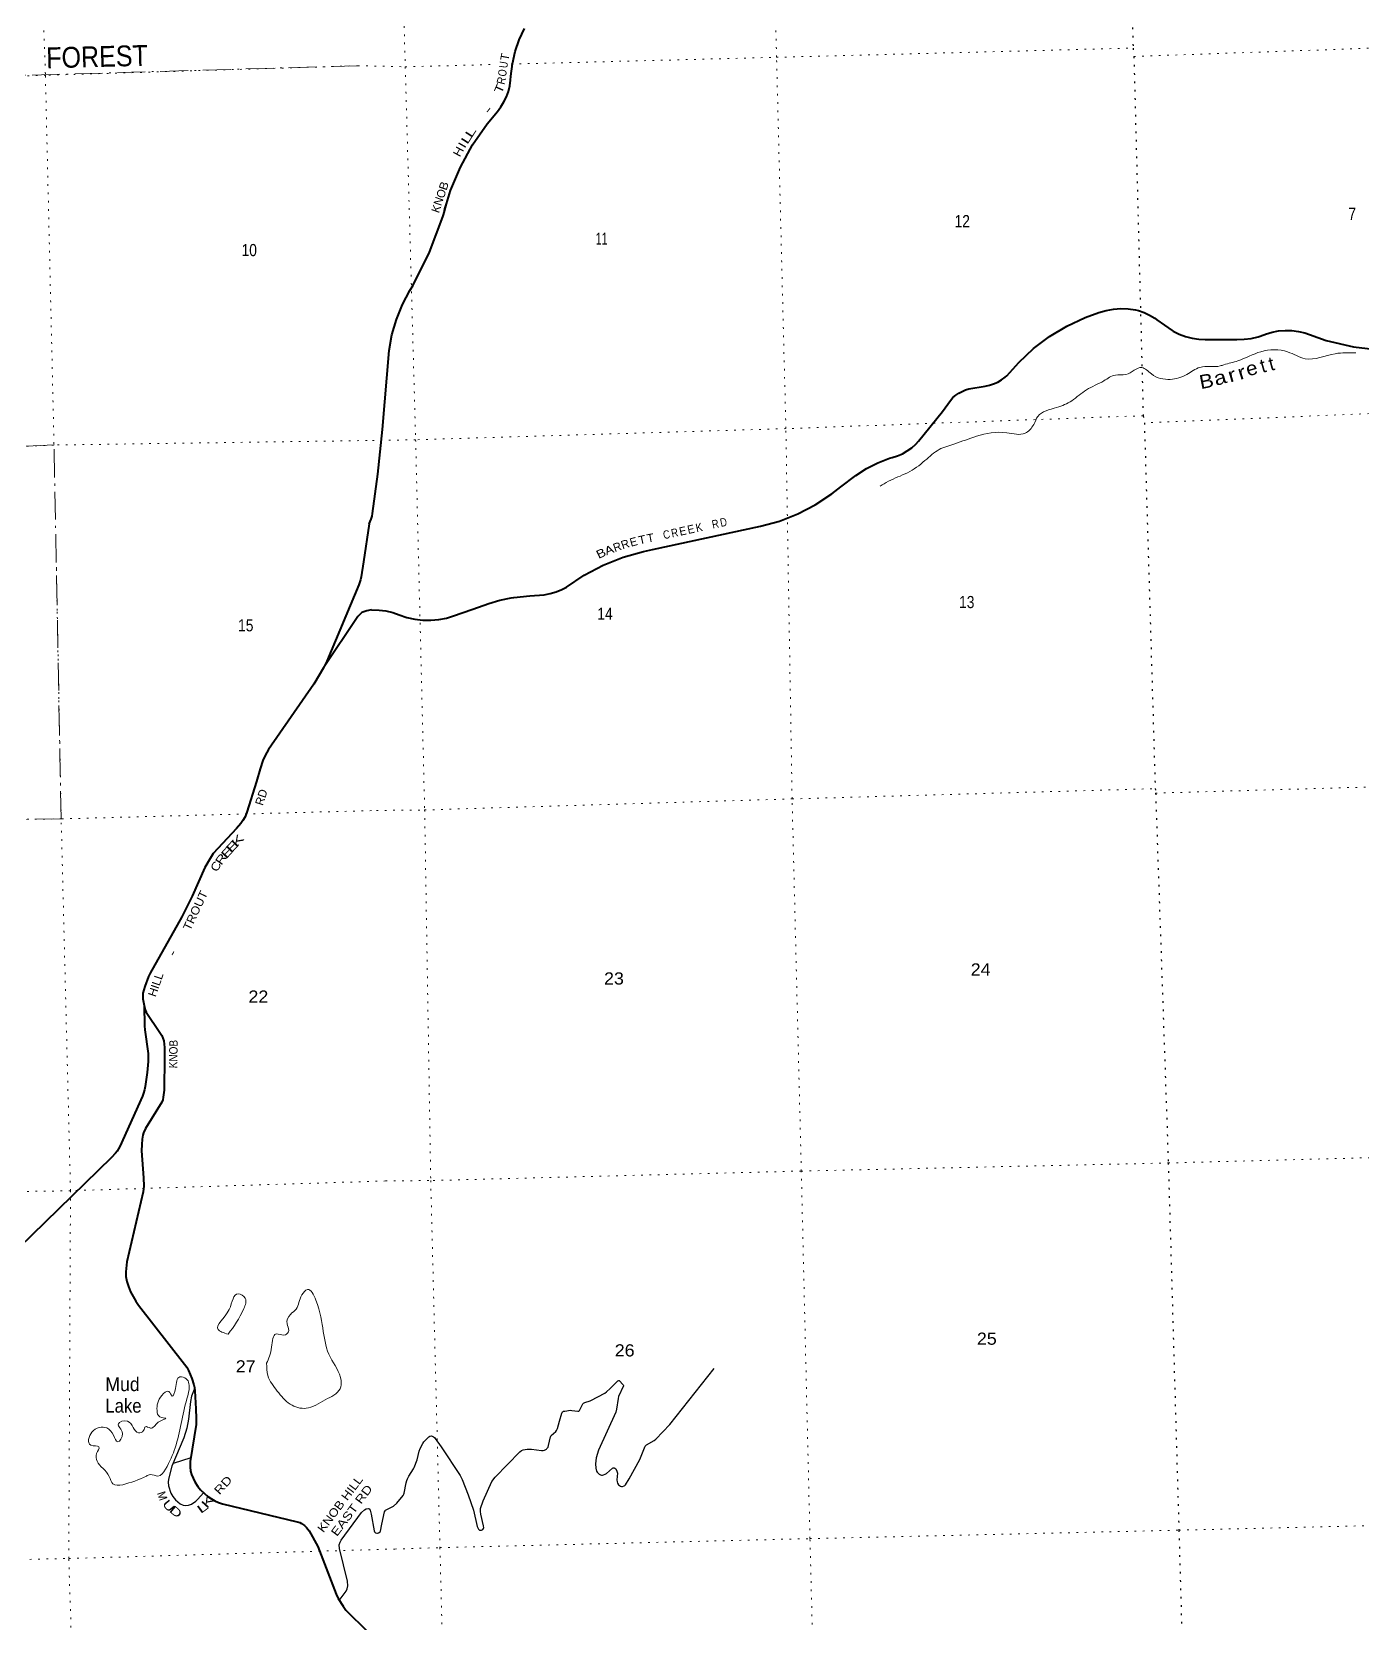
# Model space of a CAD drawing. Header units: feet. Extents: x 485078 to 733631, y 372822 to 564222.
# Drawn here: x 543503 to 562675, y 435171 to 458097 of the extents above; entities that cross this region are included whole.
import ezdxf
from ezdxf.enums import TextEntityAlignment as Align

# ---------------------------------------------------------------- set-up
doc = ezdxf.new("R2010")
doc.units = ezdxf.units.FT
doc.header["$LTSCALE"] = 80
doc.linetypes.add('DOT_DASHED', pattern=[7.7, 5, -1.2, 0.3, -1.2])
doc.linetypes.add('DOTTED', pattern=[1.5, 0.3, -1.2])
for name, color, linetype, lineweight in [('26', 7, 'Continuous', 40), ('27', 7, 'Continuous', 25), ('29', 7, 'Continuous', 25), ('30', 7, 'Continuous', 25), ('39', 7, 'Continuous', 13), ('41', 7, 'Continuous', 13), ('44', 7, 'DOT_DASHED', 13), ('6', 7, 'DOTTED', 25), ('7', 7, 'DOTTED', 13)]:
    doc.layers.add(name, color=color, linetype=linetype, lineweight=lineweight)

msp = doc.modelspace()

# ---------------------------------------------------------------- linework, layer by layer
at = {"layer": '26'}
msp.add_line((549443.69, 455494.76), (549480.82, 455618.6), dxfattribs=at)
for points in [[(549480.82, 455618.6), (549538.38, 455810.62), (549679.56, 456148.34), (549855.26, 456469.44), (550063.57, 456770.42), (550213.41, 456951.46), (550263.99, 457016.37), (550307.51, 457086.21), (550343.49, 457160.22), (550371.54, 457237.58), (550391.35, 457317.45), (550402.7, 457398.95), (550405.55, 457457.52), (550427.85, 457636.83), (550468.76, 457812.82), (550527.85, 457983.57), (550604.47, 458147.21)], [(549443.69, 455494.76), (549456.75, 455544.76), (549477.2, 455618.6), (549480.82, 455618.6)], [(548366.47, 451009.91), (548393.72, 451075.15), (548406.19, 451116.78), (548414.24, 451159.48), (548487.14, 451722.75), (548555.82, 452365.32), (548651.99, 453507.22), (548692.69, 453733.61), (548756.84, 453954.51), (548843.72, 454167.5), (548952.39, 454370.23), (548995.57, 454438.68), (549236.09, 454924.02), (549424.55, 455431.83), (549433.27, 455460), (549443.69, 455494.76)], [(548397.23, 449767.84), (548507.38, 449765.69), (548606.63, 449753.3), (548704.04, 449730.6), (548798.54, 449697.84), (548907.96, 449660.4), (549020.69, 449634.6), (549135.5, 449620.72), (549251.13, 449618.92), (549366.32, 449629.22), (549479.8, 449651.5), (549565.12, 449676.64), (549858.38, 449779.08), (550090.58, 449861.58), (550248.14, 449910.03), (550409.9, 449941.74), (550451.04, 449947.04), (550682.02, 449969.49), (550884.05, 449987.05), (550972.82, 450002.86), (551059.46, 450027.87), (551143, 450061.8), (551207.38, 450095.33), (551463.5, 450267.45), (551736.2, 450411.85), (552022.51, 450526.95), (552319.28, 450611.5), (552447.06, 450637.81), (554006.19, 450973.69), (554279.18, 451048.93), (554542.81, 451152.29), (554794.19, 451282.64), (555030.57, 451438.55), (555161.43, 451541.42), (555378.52, 451703.58), (555531.56, 451803.56), (555694.21, 451887), (555864.69, 451952.98), (555901.84, 451964.71), (555977.33, 451988.21), (556049.94, 452019.47), (556118.89, 452058.15), (556183.42, 452103.83), (556242.82, 452156), (556282.2, 452197.44), (556625.42, 452627.85), (556740.44, 452787.65), (556777.09, 452826.46), (556817.59, 452861.23), (556861.51, 452891.58), (556908.36, 452917.17), (556957.63, 452937.72), (557006, 452952.33), (557240.97, 452993.88), (557303.38, 453006.57), (557364.12, 453025.71), (557422.52, 453051.09), (557477.95, 453082.44), (557529.81, 453119.41), (557553.48, 453139.24), (557725.19, 453334.63), (557937.88, 453532.9), (558170.13, 453707.86), (558419.4, 453857.58), (558682.95, 453980.42), (558880.48, 454051.63), (558983.32, 454081.95), (559088.77, 454101.36), (559195.67, 454109.63), (559302.85, 454106.69), (559409.14, 454092.56), (559451.05, 454083.82), (559532.88, 454054.55), (559611.19, 454016.89), (559685.15, 453971.25), (559716.01, 453948.83), (559938.48, 453793.92), (559951.59, 453786.3), (560039.28, 453742.5), (560131.06, 453708.1), (560225.94, 453683.48), (560322.87, 453668.92), (560414.24, 453664.54), (560870.88, 453665.19), (560973.77, 453667.58), (561075.84, 453680.72), (561175.99, 453704.45), (561273.1, 453738.53), (561283.53, 453742.88), (561375.44, 453770.41)], [(561375.44, 453770.41), (561469.73, 453788.18), (561565.36, 453796), (561661.28, 453793.78), (561756.44, 453781.54), (561849.8, 453759.43), (561913.71, 453738.13), (562154.86, 453650.89), (562550.19, 453560.4), (562952.82, 453511.72)], [(548366.47, 451009.91), (548283.96, 450461.42), (548250.4, 450244.47), (548240.39, 450203.96), (548214.02, 450128.09), (547752.36, 449029.58), (547707.96, 448935.74)], [(548397.23, 449767.84), (548328.92, 449755), (548258.12, 449728.9), (548228.3, 449702.79), (548202.22, 449672.96), (547707.96, 448935.74)], [(547707.96, 448935.74), (547707.96, 448935.74), (547567.85, 448700.36), (546913.39, 447756.13), (546863.93, 447670.35), (546833.1, 447599.82), (546791.4, 447479.01), (546742.9, 447296.8), (546601.29, 446853.27), (546575.46, 446789.53), (546542.49, 446733.45), (546512.82, 446690.56), (546453.07, 446617.78), (546117.75, 446261.18), (546071.03, 446189.12), (545997.11, 446056.58), (545812.37, 445646.51), (545665.57, 445346.37), (545210.54, 444533.03), (545185.91, 444487.57), (545131.41, 444341.69), (545105.04, 444249.32), (545100.92, 444204.79), (545102.16, 444166.51), (545120.33, 444067.81)], [(545120.33, 444067.81), (545125.65, 443777.57), (545130.59, 443716.54), (545178.18, 443375.8), (545180.87, 443261.29), (545166, 443104.72), (545136.37, 442903.35), (545128.12, 442855.52), (545112.07, 442804.48), (545096.81, 442764.8), (544769.63, 442039.48), (544752.29, 442002.75), (544734.16, 441973.05), (544711.08, 441943.36), (544650.03, 441879.36), (542161.74, 439456.81)], [(545120.33, 444067.81), (545137.19, 444005.2), (545150.37, 443973.86), (545349.14, 443678.47), (545376.21, 443635.72), (545392.7, 443601.08), (545404.29, 443558.34), (545414.96, 443462.53), (545415.57, 443322.1), (545408.36, 442850.57), (545397.98, 442747.74), (545391.89, 442712.02), (545377.05, 442675.73), (545142.15, 442298), (545110.49, 442236.52), (545102.59, 442202.33), (545092.7, 442144.6), (545086.1, 442068.72), (545084.01, 441973.22), (545112.76, 441585.76), (545115.78, 441466.67), (545107.1, 441385.56), (544871.04, 440374.16), (544856.15, 440234.51), (544857.8, 440166.88), (544873.21, 440093.27), (544894.06, 440021.73), (544927.03, 439945.85), (545000.63, 439808.91), (545038.31, 439751.21), (545705, 438903.88), (545738.09, 438857.2), (545762.82, 438811.02), (545808.48, 438697.84), (545838.65, 438603.18), (545848.54, 438563.59), (545852.81, 438518.88), (545868.66, 438258.48), (545871.74, 438119.09), (545869.15, 438034.12), (545784.67, 437502.17), (545784.14, 437424.04), (545791.27, 437361.96), (545804.46, 437312.47), (545851.48, 437209.17), (545896.77, 437139.28), (545934.69, 437093.09), (545990.73, 437038.66), (546037.86, 436996.77), (546091.29, 436961.13), (546140.75, 436933.09), (546193.5, 436908.35), (546252.24, 436888.02), (547327.88, 436631.37), (547363.09, 436619.68), (547391.12, 436604.84), (547430.68, 436576.8), (547460.35, 436548.75), (547498.36, 436499.48), (547624.43, 436275.73), (547889.79, 435587.1), (547917.53, 435527.92), (547987.87, 435417.2), (548029.91, 435359.47), (548077.82, 435308.91), (548508.79, 434889.36)]]:
    msp.add_lwpolyline(points, dxfattribs=at)
at = {"layer": '29'}
msp.add_line((545792.94, 437554.24), (545537.64, 437469.05), dxfattribs=at)
for points in [[(551836.61, 438551.78), (551949.55, 438660.92), (551962.1, 438667.89), (551966.31, 438665.16), (552026.81, 438601.95), (552030.84, 438595.39), (552029.45, 438591.21), (551959.31, 438438.29), (551951.39, 438407.61), (551929.58, 438253.31), (551918.5, 438212.36), (551667.05, 437661.08), (551636.96, 437553.34), (551625.81, 437465.96), (551629.89, 437402.95), (551642.07, 437362.31), (551649.5, 437347.44), (551657.4, 437335.82), (551680.15, 437314.91), (551695.95, 437306.54), (551711.65, 437303.85), (551726.6, 437303.75), (551741, 437307.93), (551764.69, 437315.83), (551783.89, 437325.99), (551871.52, 437402.28), (551882.67, 437407.86), (551892.88, 437407.82), (551906.82, 437402.28), (551917.04, 437392.99), (551935.62, 437362.31), (551941.59, 437332.16), (551935.62, 437234.03), (551937.94, 437207.54), (551943.51, 437188.95), (551958.38, 437165.71), (551971.38, 437152.69), (551985.32, 437144.33), (552002.97, 437139.68), (552015.9, 437139.72), (552039.2, 437147.11), (552048.49, 437154.55), (552057.78, 437164.78), (552111.89, 437251.59), (552263.88, 437528.93), (552340.18, 437718.8), (552359, 437742.01), (552470.59, 437803.66), (552496.24, 437822.91), (552698.86, 438032.39), (553337.67, 438840.88)], [(545850.35, 438559.3), (545802.72, 438441.02), (545787.56, 438365.44), (545759.09, 438112.08), (545736.81, 437981.46), (545692.61, 437839.72), (545522.03, 437431.7), (545472.11, 437244.27), (545467.85, 437201.72), (545471.92, 437151.6), (545508.25, 437042.15), (545535.89, 436993.22), (545573.91, 436945.51), (545640.07, 436891.1), (545684.72, 436871.95), (545723.48, 436867.81), (545761.26, 436869.82), (545805.91, 436886.84), (545867.81, 436927.49), (545895.21, 436957.05), (545978.88, 437050.17)], [(548716.74, 436857.77), (548763.43, 436901), (548852.61, 437008.83), (548865.62, 437031.14), (548871.15, 437045.02), (548899.3, 437193.57), (548907.88, 437227.74), (548916.24, 437250.05), (548935.07, 437287.66), (549004.49, 437394.13), (549014.47, 437413.26), (549055.8, 437525.71), (549082.67, 437647.91), (549098.79, 437687.41), (549135.95, 437758.99), (549153.75, 437781.39), (549226.05, 437857.53), (549240.38, 437866.68), (549255.78, 437869.61), (549272.5, 437866.82), (549293.87, 437855.67), (549303.71, 437846.07), (549315.23, 437833.36), (549400.68, 437710.93), (549675.62, 437296.97), (549703.55, 437239.36), (549790.78, 437020.57), (549865.96, 436797.78), (549919.17, 436564.29), (549937.66, 436523.6), (549956.24, 436510.58), (549981.41, 436511.26), (550002.69, 436521.74), (550011.98, 436534.75), (550015.69, 436544.05), (550014.06, 436572.86), (549972.81, 436741.87), (549969.25, 436778.3), (549971.1, 436821.06), (550005.81, 436933.07), (550133.47, 437211.8), (550179.19, 437272.83), (550535.91, 437637.22), (550560.99, 437656.74), (550586.02, 437667.12), (550642.74, 437677.19), (550703.1, 437678.29), (550848.97, 437656.74), (550873.12, 437656.74), (550891.77, 437663), (550919.57, 437679.05), (550927, 437688.35), (550941.87, 437706.94), (550950.54, 437731.36), (550975.31, 437855.67), (550987.01, 437872.03), (551052.41, 437930.97), (551063.87, 437944.92), (551078.43, 437975.59), (551108.6, 438079.74), (551139.74, 438196.83), (551145.77, 438207.52), (551150.41, 438214.02), (551166.21, 438223.32), (551182.47, 438226.57), (551263.75, 438237.26), (551284.28, 438236.21), (551373.37, 438224.25), (551380.1, 438224.49), (551385.76, 438226.73), (551389.85, 438230.06), (551393.8, 438234.48), (551443.04, 438329.29), (551449.31, 438336.04), (551455.34, 438341.95), (551463.71, 438347.19), (551470.91, 438350.67), (551548.24, 438372.29), (551559.59, 438377.08), (551758.96, 438483.56), (551786.99, 438503.83), (551836.61, 438551.78)], [(547931.19, 435498.78), (548030.65, 435629.75), (548049.02, 435665.62), (548055.39, 435708.18), (548053.49, 435777.84), (547937.26, 436246.5), (547934.2, 436297.51), (547947.21, 436339.72), (547959.72, 436367.72), (548255.07, 436762.79), (548296.72, 436804.94), (548322.76, 436819.3), (548348.78, 436823.42), (548366.35, 436817.17), (548379.64, 436798.56), (548395.23, 436741.51), (548435.26, 436501.74), (548442.89, 436485.27), (548454.05, 436473.04), (548474.79, 436466.12), (548486.48, 436467.19), (548500.75, 436470.78), (548521.56, 436484.21), (548528.47, 436496.44), (548548.39, 436597.16), (548584.73, 436773.84), (548592.79, 436787.39), (548601.29, 436796.96), (548716.74, 436857.77)]]:
    msp.add_lwpolyline(points, dxfattribs=at)
at = {"layer": '39'}
for points in [[(562581.03, 453471.57), (562287.54, 453459.66), (561853.12, 453387.93), (561600.22, 453486.6), (561216.44, 453488.93), (560882.49, 453357.1), (560681.98, 453299.42), (560629.86, 453283.94), (560337.57, 453262.33), (560146.31, 453158.4), (559909.72, 453089.69), (559637.15, 453167.64), (559499.49, 453261.16), (559269.77, 453160.29), (559118.5, 453152.38), (558952.97, 453069.32), (558701.76, 452939.6), (558489.62, 452782.57), (558271.96, 452684.02), (558000.52, 452555.8), (557940.85, 452439.05), (557816.8, 452312.57), (557554.07, 452320.02), (557115.05, 452270.41), (556804.76, 452161.41), (556578.62, 452078.83), (556374.6, 451919.98), (556120.53, 451743.69), (555846.92, 451621.48), (555729.57, 451549.75)], [(546886.22, 438914.54), (546958.97, 439146.98), (547024.69, 439338.79), (547156.46, 439324.03), (547205.32, 439388), (547180.56, 439484.42), (547229.59, 439619.17), (547310.44, 439696.11), (547394.03, 439900.52), (547474.89, 439977.45), (547596.16, 439822.88), (547805.68, 438999.2), (547959.94, 438665.5), (547944.83, 438547.82), (547732.72, 438388.59), (547454.98, 438266.07), (547227.07, 438324.84), (547040.2, 438514.1), (546905.01, 438737.07), (546886.22, 438914.54)], [(546333.59, 439332.89), (546558.38, 439702.77), (546578.76, 439850.93), (546475.97, 439917.01), (546346.51, 439689.16), (546186.21, 439403.87), (546333.59, 439332.89)], [(544815.76, 437165.83), (545154.1, 437289.93), (545208.1, 437311.56), (545319.88, 437288.19), (545427.61, 437388.85), (545569.2, 437698.71), (545737.33, 438402.51), (545768.31, 438530.87), (545727.82, 438692.2), (545636.19, 438718.12), (545571.85, 438550.61), (545524.15, 438442.18), (545475.95, 438507.66), (545376.34, 438452.48), (545307.31, 438232.27), (545345.99, 438144.3), (545433.48, 438122.32), (545325.84, 438064.91), (545210.8, 437981.01), (545139.53, 438001.4), (545112.73, 437944.07), (545040.81, 437911.86), (544880.73, 438081.6), (544750.4, 438041.8), (544808.58, 437903.78), (544740.95, 437784.72), (544681.91, 437878.23), (544582.16, 437982.81), (544369.43, 437924.68), (544354.15, 437736.21), (544470.02, 437710.92), (544436.2, 437612.97), (544443.04, 437505.96), (544618.58, 437286.07), (544669.91, 437178.2), (544815.76, 437165.83)]]:
    msp.add_spline(points, degree=3, dxfattribs=at)
at = {"layer": '44'}
msp.add_lwpolyline([(527522.2, 446473.46), (533267.66, 446566.66), (538626.37, 446686.16), (543925.28, 446758.17), (543823.36, 452145.24), (541176.59, 452040.29), (541043.58, 457404.15), (548203.24, 457608.01)], dxfattribs=at)
at = {"layer": '6'}
msp.add_lwpolyline([(559088.25, 466544.69), (559191.34, 463195.17), (559373.77, 457862.99), (559384.89, 457741.98), (559518.96, 452566.25), (559535.68, 452463.58), (559692.32, 447193.41), (559697.98, 447128.87), (559880.31, 441800.73), (560033.42, 436510.26), (560185.02, 431199.53)], dxfattribs=at)
at = {"layer": '7'}
for points in [[(544208.38, 430791.87), (544035.1, 436101.95), (544060.19, 441401.03), (543925.79, 446758.69), (543822.47, 452160.47), (543698.29, 457492.02), (543508.2, 462887.71)], [(548735.49, 462978.88), (548884.93, 457593.3), (549034.07, 452219.85), (549164.03, 446886.33), (549251.65, 441549.71), (549384.58, 436258.72), (549485.6, 432239.45)], [(554854.55, 431073.61), (554716.97, 436388.74), (554592.02, 441683.97), (554459.33, 447045.72), (554369.74, 452380.27), (554235.34, 457729.84), (554109.74, 462729.24)], [(550410.14, 457632.22), (554235.34, 457729.84), (559373.77, 457862.99)], [(559384.89, 457741.98), (565230.9, 457946.39), (568541.12, 458059.78)], [(548203.07, 457608.17), (548884.93, 457593.3), (550193.62, 457626.7)], [(527277.6, 457203.04), (533029.43, 457200.59), (538403.04, 457308.45), (543746.13, 457471.65), (548203.07, 457608.17)], [(559518.96, 452566.25), (554369.74, 452380.27), (549034.07, 452219.85), (548336.78, 452208.68)], [(567134.28, 452733.9), (565411.04, 452705.13), (559535.68, 452463.58)], [(548336.78, 452208.68), (543815.34, 452144.17), (538479.09, 451929.09), (533184.31, 451898.12), (529123.11, 451892.51)], [(559697.98, 447128.87), (565582.77, 447297.24), (570899.61, 447483.45), (576255.56, 447640.35), (578931.88, 447677.43)], [(548468.78, 446878.95), (549164.03, 446886.33), (554459.33, 447045.72), (559692.32, 447193.41)], [(518002.52, 446200.93), (522217.66, 446291.95), (527566.74, 446472.97), (533299.54, 446566.3), (538628.53, 446684.82), (543936.99, 446758.18), (548467.48, 446878.66)], [(548600.95, 441541.23), (549286.02, 441548.57), (554592.02, 441683.97), (559880.31, 441800.73), (565668.58, 441952.49), (568337.16, 442083.25), (571001.06, 442159.32), (576333.79, 442356.05), (579069.56, 442410.67)], [(548600.95, 441541.23), (544060.19, 441401.03), (538732.72, 441306.51), (533361.24, 441194.66), (527672.64, 441074.53), (522323.53, 440954.73), (518128.33, 440821.48)], [(548732.26, 436239.16), (549384.58, 436258.72), (554716.97, 436388.74), (560033.42, 436510.26), (565531.48, 436640.85)], [(540114.65, 436019.45), (544035.1, 436101.95), (548732.26, 436239.16)]]:
    msp.add_lwpolyline(points, dxfattribs=at)

# ---------------------------------------------------------------- texts
at = {"layer": '27'}
for s, rotation, width, p in [('U', 81.556, 0.8, (550360.67, 457614.16)), ('T', 79.556, 1.05, (550379.34, 457723.85)), ('R', 76.031, 0.9, (550327.31, 457379.83)), ('O', 81.031, 0.8, (550343.81, 457496.76)), ('T', 66.104, 1.35, (550295.8, 457255.83)), ('-', 51.641, 1.9, (550121.69, 456941.82)), ('I', 60.18, 1.3, (549757.19, 456435.58)), ('L', 57.18, 1.6, (549816.95, 456526.46)), ('L', 57.18, 1.6, (549876.07, 456618.46)), ('H', 61.18, 1.15, (549702.62, 456342.32)), ('B', 70.912, 1.1, (549495.89, 455858.72)), ('E', 12.157, 0.95, (552896.41, 450847.13)), ('E', 12.157, 0.95, (553013.72, 450872.4)), ('K', 12.157, 0.9, (553131.02, 450897.69)), ('R', 12.157, 0.85, (553365.65, 450948.22)), ('D', 12.157, 0.85, (553482.96, 450973.49)), ('T', 12.379, 1.1, (552309.65, 450720.9)), ('T', 10.555, 1.05, (552428.49, 450746.25)), ('C', 12.157, 0.85, (552661.79, 450796.59)), ('R', 12.157, 0.85, (552779.1, 450821.86)), ('B', 25.458, 1.25, (551731.63, 450530.33)), ('A', 22.188, 1.2, (551844.5, 450577.09)), ('E', 47.762, 1.7, (546364.39, 446240.26)), ('E', 46.762, 1.75, (546436.89, 446322.6)), ('K', 46.762, 1.7, (546512.02, 446402.28)), ('R', 55.043, 1.35, (546279.27, 446145)), ('C', 60.851, 1.2, (546206.6, 446044.62))]:
    msp.add_text(s, height=120, rotation=rotation, dxfattribs=dict(at, width=width)).set_placement(p, align=Align.CENTER)
for s, rotation, p in [('O', 70.912, (549459.56, 455747.6)), ('K', 70.912, (549386.72, 455528.15)), ('N', 70.912, (549419.99, 455636.48)), ('R', 18.919, (551958.98, 450620.19)), ('R', 18.919, (552072.5, 450659.1)), ('E', 15.649, (552190.54, 450691.94))]:
    msp.add_text(s, height=120, rotation=rotation, dxfattribs=at).set_placement(p, align=Align.CENTER)
msp.add_text('RD', height=120, rotation=72.293, dxfattribs=at).set_placement((546832.04, 446941.14))
for s, rotation, width, p in [('TROUT', 64.775, 1.1, (545785, 445137.77)), ('-', 60.775, 1.55, (545556.81, 444762.87)), ('HILL', 71.067, 1.05, (545287.81, 444183.83)), ('KNOB', 89.124, 0.9, (545598.76, 443163.74))]:
    msp.add_text(s, height=120, rotation=rotation, dxfattribs=dict(at, width=width)).set_placement(p)
at = {"layer": '30'}
for s, rotation, width, p in [('RD', 48.06, 1.25, (546206.98, 437011.74)), ('KNOB HILL', 53.219, 1.15, (547704.82, 436465.79)), ('EAST RD', 53.219, 1.25, (547900.27, 436411.36))]:
    msp.add_text(s, height=120, rotation=rotation, dxfattribs=dict(at, width=width)).set_placement(p)
for s, rotation, width, p in [('M', 288.363, 0.95, (545326.14, 436984.77)), ('K', 48.06, 1.65, (546080.94, 436881.78)), ('U', 308.551, 1.45, (545427.61, 436823.49)), ('D', 320.566, 1.5, (545540.77, 436728.33)), ('L', 36.293, 1.75, (545999.18, 436787.66))]:
    msp.add_text(s, height=120, rotation=rotation, dxfattribs=dict(at, width=width)).set_placement(p, align=Align.CENTER)
at = {"layer": '41'}
for s, rotation, width, p in [('r', 17.311, 1.25, (560966.6, 453096.71)), ('e', 16.02, 1.1, (561108.35, 453153.49)), ('B', 11.052, 1.15, (560449, 452967.85)), ('a', 16.145, 1.2, (560653.25, 453019.47)), ('r', 16.041, 1.25, (560823.66, 453058.77))]:
    msp.add_text(s, height=200, rotation=rotation, dxfattribs=dict(at, width=width)).set_placement(p, align=Align.CENTER)
for rotation, p in [(15.837, (561271.48, 453191.82)), (14.63, (561391.37, 453219.68))]:
    msp.add_text('t', height=200, rotation=rotation, dxfattribs=at).set_placement(p, align=Align.CENTER)
for s, width, p in [('Mud', 0.95, (544562.66, 438513.27)), ('Lake', 0.9, (544562.65, 438203.41))]:
    msp.add_text(s, height=200, dxfattribs=dict(at, width=width)).set_placement(p)
at = {"layer": '44', "width": 0.9}
msp.add_text('NATIONAL    FOREST', height=300, rotation=1.446, dxfattribs=at).set_placement((541507.82, 457515.9))
at = {"layer": '7'}
for s, width, p in [('7', 0.85, (562475.38, 455386.25)), ('12', 0.85, (556800.67, 455282.62)), ('11', 0.65, (551630.36, 455030.49)), ('10', 0.85, (546525.54, 454865.12)), ('13', 0.85, (556865.9, 449794.3)), ('15', 0.85, (546475.59, 449459.65)), ('14', 0.85, (551652.96, 449626.92)), ('23', 1.1, (551748.96, 444371.57)), ('24', 1.1, (557033.2, 444501.18)), ('22', 1.1, (546624.84, 444110.66)), ('25', 1.1, (557121.95, 439181.59)), ('26', 1.1, (551903.16, 439013.4)), ('27', 1.1, (546441.75, 438782.76))]:
    msp.add_text(s, height=175, dxfattribs=dict(at, width=width)).set_placement(p)

doc.saveas('drawing.dxf')
